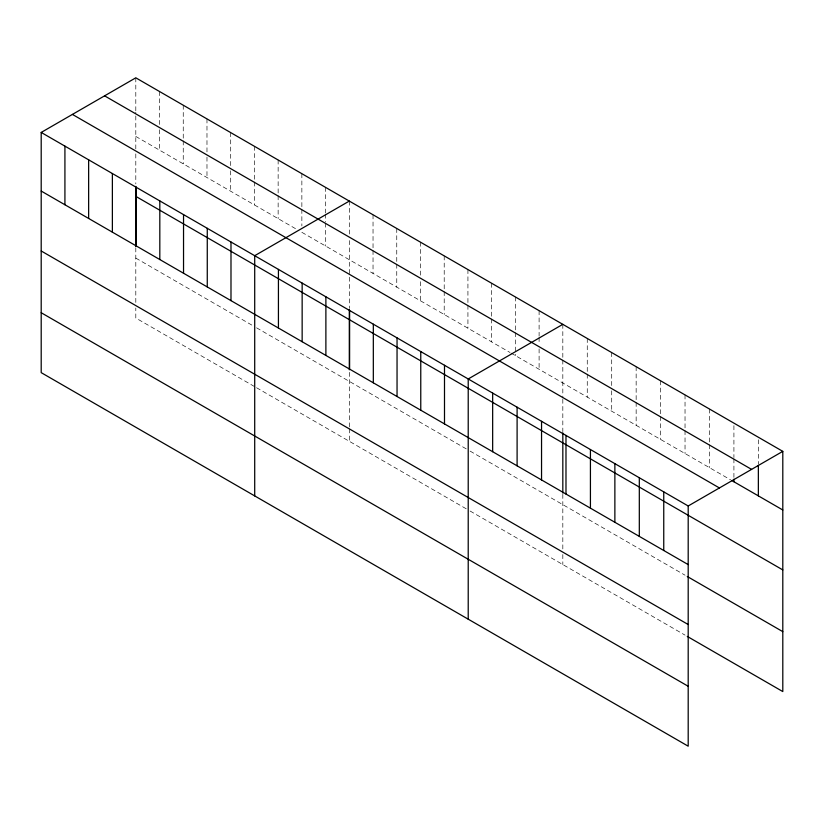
<?xml version="1.0" encoding="UTF-8"?>
<svg xmlns="http://www.w3.org/2000/svg" width="824" height="824" viewBox="0 0 824 824"><rect width="100%" height="100%" fill="white"/><g stroke="black" fill="none" stroke-linecap="round" stroke-linejoin="round"><path stroke-width="0.62" stroke-dasharray="4.12 3.09" d="M135.805 153.923L135.805 183.886M135.805 148.928L135.805 112.229M135.805 136.444L296.475 229.206M301.862 232.317L509.984 352.476M511.065 353.094L730.579 479.836M135.805 258.108L254.42 326.582M256.573 327.828L467.929 449.853M470.082 451.099L685.032 575.193M254.42 386.507L135.805 318.023L135.805 308.042M256.573 387.754L467.929 509.778M470.082 511.024L685.032 635.119M758.358 439.789L758.358 464.005M733.916 425.678L733.916 457.547M733.916 458.813L733.916 477.93M709.474 409.013L709.474 443.425M709.474 444.702L709.474 467.651M685.032 394.902L685.032 429.314M685.032 430.591L685.032 453.54M660.591 380.791L660.591 415.203M660.591 416.481L660.591 439.419M636.149 366.68L636.149 401.092M636.149 402.369L636.149 425.308M611.707 352.569L611.707 385.714M611.707 390.813L611.707 411.197M587.265 338.458L587.265 372.87M587.265 374.148L587.265 397.086M562.823 324.347L562.823 358.759M562.823 360.037L562.823 397.961M562.823 399.207L562.823 431.663M562.823 494.349L562.823 549.587M562.823 554.573L562.823 564.564M539.102 310.648L539.102 336.141M539.102 337.418L539.102 343.793M539.102 348.892L539.102 369.286M515.371 296.959L515.371 331.372M515.371 332.639L515.371 355.587M491.65 283.26L491.65 317.673M491.65 318.95L491.65 341.888M467.929 269.561L467.929 303.974M467.929 305.251L467.929 328.189M444.208 255.862L444.208 290.275M444.208 291.552L444.208 314.5M420.487 242.174L420.487 276.586M420.487 281.684L420.487 300.801M396.756 228.475L396.756 262.887M396.756 264.164L396.756 287.102M373.035 214.776L373.035 249.188M373.035 250.465L373.035 273.403M349.314 201.077L349.314 234.222M349.314 240.587L349.314 275.937M349.314 277.183L349.314 308.403M349.314 372.366L349.314 427.563M349.314 428.81L349.314 441.293M325.593 187.388L325.593 212.88M325.593 214.147L325.593 221.8M325.593 223.067L325.593 246.016M301.862 173.689L301.862 208.101M301.862 209.378L301.862 225.941M278.141 159.99L278.141 194.402M278.141 195.679L278.141 218.618M254.42 146.291L254.42 180.703M254.42 181.98L254.42 204.929M230.699 132.602L230.699 165.737M230.699 170.836L230.699 191.23M206.978 118.903L206.978 152.038M206.978 157.137L206.978 177.531M183.247 105.204L183.247 139.617M183.247 140.894L183.247 163.832M159.526 91.505L159.526 124.651M159.526 129.749L159.526 150.143M135.805 77.817L135.805 110.952M135.805 247.818L135.805 303.047"/><path stroke-width="1.24" d="M41.2 132.437L688.194 505.977L688.194 746.184L41.2 372.644L41.2 132.437L135.805 77.817L782.8 451.356L782.8 691.563L687.257 636.406M349.314 201.077L254.709 255.698L254.709 495.914M562.823 324.347L468.217 378.968L468.217 619.184M688.194 505.977L782.8 451.356M104.586 95.841L751.581 469.381M731.691 480.474L782.8 509.984M72.419 114.412L719.414 487.952M135.805 196.37L782.8 569.909M41.2 191.065L688.194 564.605M687.257 576.481L782.8 631.648M41.2 250.98L688.194 624.52M41.2 312.729L688.194 686.268M758.358 465.282L758.358 495.873M733.916 479.208L733.916 481.762M663.753 491.856L663.753 550.494M639.311 477.745L639.311 536.383M614.869 463.634L614.869 522.262M590.427 449.523L590.427 508.151M565.985 435.412L565.985 494.039M562.823 432.909L562.823 493.061M541.543 421.301L541.543 479.928M517.101 407.19L517.101 465.817M492.659 393.079L492.659 451.707M444.497 365.269L444.497 423.897M420.765 351.58L420.765 410.208M397.044 337.881L397.044 396.509M373.324 324.182L373.324 382.81M349.603 310.483L349.603 369.111M349.314 309.649L349.314 369.801M325.882 296.794L325.882 355.422M302.151 283.096L302.151 341.723M278.43 269.397L278.43 328.024M230.988 242.009L230.988 300.636M207.267 228.31L207.267 286.937M183.536 214.611L183.536 273.238M159.815 200.912L159.815 259.539M136.094 187.223L136.094 245.851M135.805 186.379L135.805 246.53M112.373 173.524L112.373 232.152M88.642 159.825L88.642 218.453M64.921 146.126L64.921 204.754"/></g></svg>
